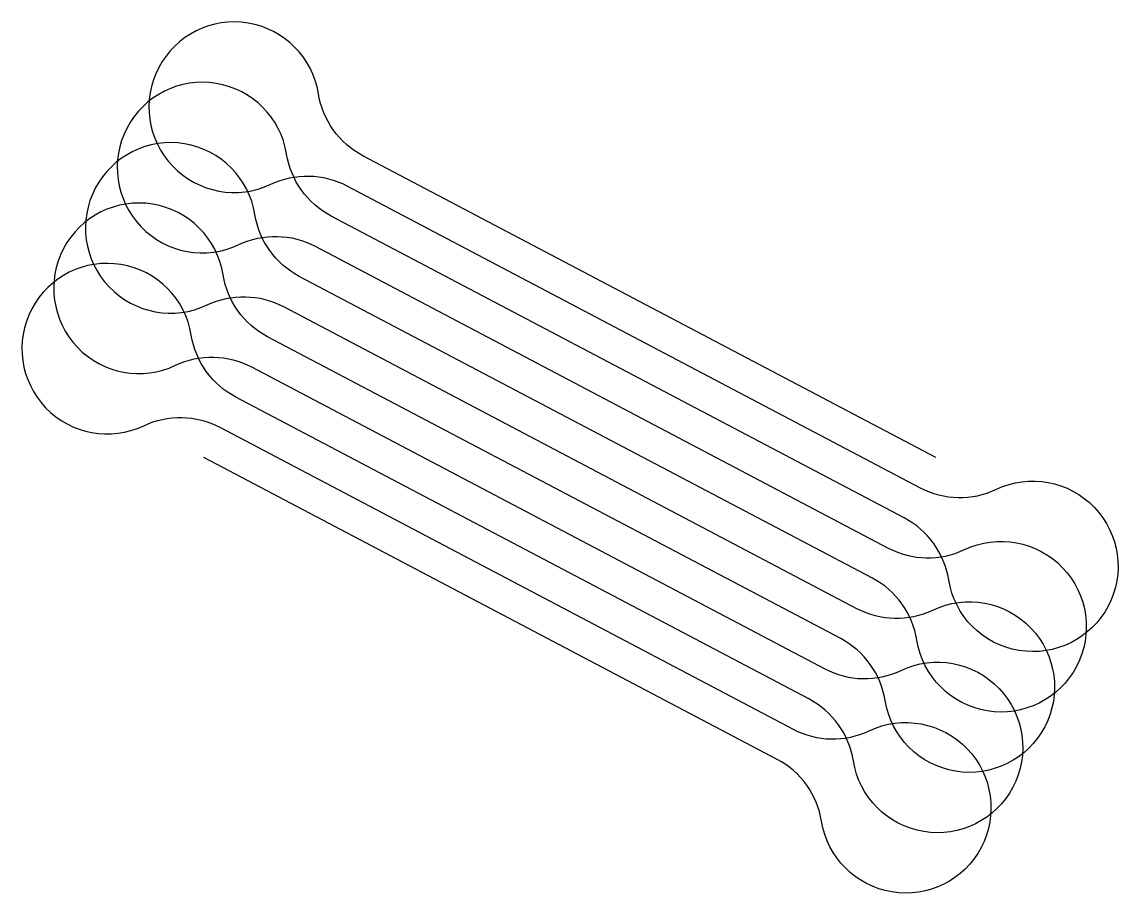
# Model space of a CAD drawing. Extents: x -11.3 to 20.8, y -20.4 to 5.1.
import ezdxf

# ---------------------------------------------------------------- set-up
doc = ezdxf.new("R2010")
doc.units = 0
doc.layers.get('0').update_dxf_attribs({"linetype": 'CONTINUOUS'})

msp = doc.modelspace()

# ---------------------------------------------------------------- linework, layer by layer
msp.add_lwpolyline([(15.46, -7.67), (-1.35, 1.18, -0.236068), (-2.654, 2.997, 3), (-4.051, 0.342, -0.236068), (-1.816, 0.295), (14.994, -8.555, 0.236068), (17.23, -8.602, -3), (15.832, -11.256, 0.236068), (14.528, -9.44), (-2.282, -0.59, -0.236068), (-3.586, 1.227, 3), (-4.983, -1.428, -0.236068), (-2.748, -1.475), (14.062, -10.325, 0.236068), (16.298, -10.371, -3), (14.9, -13.026, 0.236068), (13.597, -11.209), (-3.213, -2.359, -0.236068), (-4.517, -0.543, 3), (-5.915, -3.197, -0.236068), (-3.679, -3.244), (13.131, -12.094, 0.236068), (15.366, -12.141, -3), (13.969, -14.796, 0.236068), (12.665, -12.979), (-4.145, -4.129, -0.236068), (-5.449, -2.313, 3), (-6.847, -4.967, -0.236068), (-4.611, -5.014), (12.199, -13.864, 0.236068), (14.435, -13.911, -3), (13.037, -16.565, 0.236068), (11.733, -14.749), (-5.077, -5.899, -0.236068), (-6.381, -4.082, 3), (-7.778, -6.737, -0.236068), (-5.543, -6.784), (11.267, -15.634, 0.236068), (13.503, -15.681, -3), (12.105, -18.335, 0.236068), (10.801, -16.519), (-6.009, -7.669)], format="xyb")

doc.saveas('drawing.dxf')
